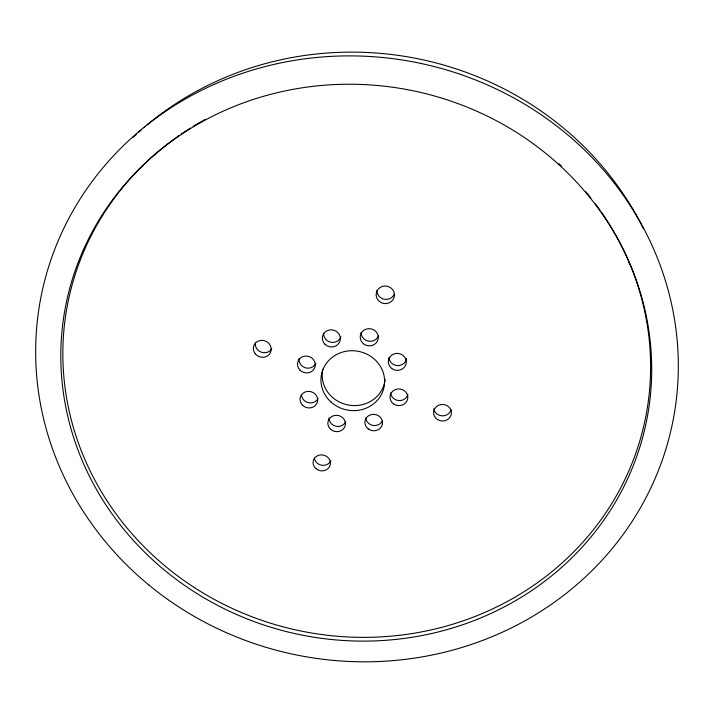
<?xml version="1.0" encoding="UTF-8"?>
<svg xmlns="http://www.w3.org/2000/svg" width="714" height="714" viewBox="0 0 714 714"><rect width="100%" height="100%" fill="white"/><g stroke="black" fill="none" stroke-linecap="round" stroke-linejoin="round"><path stroke-width="1.07" d="M144.451 164.095A291.642 274.14 10.9 0 1 145.986 162.578M628.829 262.118A291.642 274.14 10.9 0 1 629.632 264.118M385.105 379.446A31.612 29.631 10.9 0 1 348.976 405.141A31.612 29.631 10.9 0 1 322.835 369.138M407.962 394.396A8.836 8.256 5.6 0 1 398.671 400.554A8.836 8.256 5.6 0 1 390.576 392.861M406.632 358.544A8.925 8.416 5.8 0 1 397.377 365.63A8.925 8.416 5.8 0 1 388.907 357.527M378.598 335.428A8.961 8.506 9.8 0 1 368.54 341.185A8.961 8.506 9.8 0 1 361.088 332.322M340.962 336.821A8.943 8.47 14.8 0 1 330.814 342.247A8.943 8.47 14.8 0 1 323.594 333.197M315.883 363.39A8.871 8.327 16.5 0 1 305.619 367.871A8.871 8.327 16.5 0 1 298.97 358.812M318.105 398.457A8.791 8.175 14.9 0 1 308.305 402.669A8.791 8.175 14.9 0 1 301.424 394.476M345.692 421.813A8.738 8.095 11.6 0 1 335.794 426.196A8.738 8.095 11.6 0 1 328.993 417.833M382.285 421.126A8.764 8.131 8.1 0 1 372.949 425.401A8.764 8.131 8.1 0 1 365.729 418.181M271.784 348.771A8.907 8.345 21.8 0 1 261.038 352.091A8.907 8.345 21.8 0 1 255.416 342.345M394.431 293.856A9.077 8.711 8 0 1 376.876 290.339M451.132 409.64A8.836 8.211 1.2 0 1 442.091 415.843A8.836 8.211 1.2 0 1 433.8 408.747M330.868 460.78A8.639 7.908 12.1 0 1 321.675 465.225A8.639 7.908 12.1 0 1 314.374 457.977M606.864 220.331A294.507 276.47 10.9 0 1 518.864 594.896A294.507 276.47 10.9 0 1 116.9 515.044A294.507 276.47 10.9 0 1 179.339 135.401M181.177 134.143A294.507 276.47 10.9 0 1 190.504 128.056M193.199 126.396A294.507 276.47 10.9 0 1 205.123 119.515M558.928 163.649A294.507 276.47 10.9 0 1 561.302 165.835M585.551 191.441A294.507 276.47 10.9 0 1 590.906 198.019M595.422 203.883A294.507 276.47 10.9 0 1 600.019 210.202M601.304 212.022A294.507 276.47 10.9 0 1 606.266 219.403M133.081 137.436A315.499 296.926 10.9 0 1 136.32 134.41M138.784 132.161A315.499 296.926 10.9 0 1 141.283 129.939M143.8 127.744A315.499 296.926 10.9 0 1 145.504 126.289M147.209 124.852A315.499 296.926 10.9 0 1 643.492 228.828M331.189 402.196A31.916 29.881 10.9 0 0 383.855 387.988A31.916 29.881 10.9 0 0 343.309 351.877A31.916 29.881 10.9 0 0 331.189 402.196M393.592 403.901A8.925 8.327 5.7 0 0 407.765 398.341A8.925 8.327 5.7 0 0 395.351 389.594A8.925 8.327 5.7 0 0 393.592 403.901M391.727 368.478A9.005 8.488 5.9 0 0 406.221 363.212A9.005 8.488 5.9 0 0 393.985 353.948A9.005 8.488 5.9 0 0 391.727 368.478M363.48 343.764A9.05 8.577 9.8 0 0 378.161 338.847A9.05 8.577 9.8 0 0 366.121 329.136A9.05 8.577 9.8 0 0 363.48 343.764M325.031 344.327A9.032 8.541 14.8 0 0 340.06 340.774A9.032 8.541 14.8 0 0 328.949 330.064A9.032 8.541 14.8 0 0 325.031 344.327M299.978 370.129A8.961 8.398 16.5 0 0 314.963 367.094A8.961 8.398 16.5 0 0 304.235 356.224A8.961 8.398 16.5 0 0 299.978 370.129M302.674 405.382A8.871 8.238 14.9 0 0 317.4 401.991A8.871 8.238 14.9 0 0 306.431 391.611A8.871 8.238 14.9 0 0 302.674 405.382M330.662 429.319A8.827 8.157 11.6 0 0 345.219 425.553A8.827 8.157 11.6 0 0 334.045 415.593A8.827 8.157 11.6 0 0 330.662 429.319M368.272 428.927A8.845 8.193 8.1 0 0 382.454 423.875A8.845 8.193 8.1 0 0 370.387 414.888A8.845 8.193 8.1 0 0 368.272 428.927M315.909 468.616A8.72 7.97 12.1 0 0 330.234 464.859A8.72 7.97 12.1 0 0 319.078 455.184A8.72 7.97 12.1 0 0 315.909 468.616M255.246 353.751A8.996 8.407 21.7 0 0 270.544 352.386A8.996 8.407 21.7 0 0 261.038 340.382A8.996 8.407 21.7 0 0 255.246 353.751M379.482 301.54A9.166 8.791 8.1 0 0 394.333 296.364A9.166 8.791 8.1 0 0 382.097 286.537A9.166 8.791 8.1 0 0 379.482 301.54M437.62 419.653A8.925 8.282 1.3 0 0 451.4 413.21A8.925 8.282 1.3 0 0 438.458 405.338A8.925 8.282 1.3 0 0 437.62 419.653M148.869 584.998A322.014 302.236 10.9 0 0 673.07 420.385A322.014 302.236 10.9 0 0 249.034 71.177A322.014 302.236 10.9 0 0 148.869 584.998M156.473 563.284A296.087 277.764 10.9 0 0 644.653 429.596A296.087 277.764 10.9 0 0 267.634 95.149A296.087 277.764 10.9 0 0 156.473 563.284"/></g></svg>
